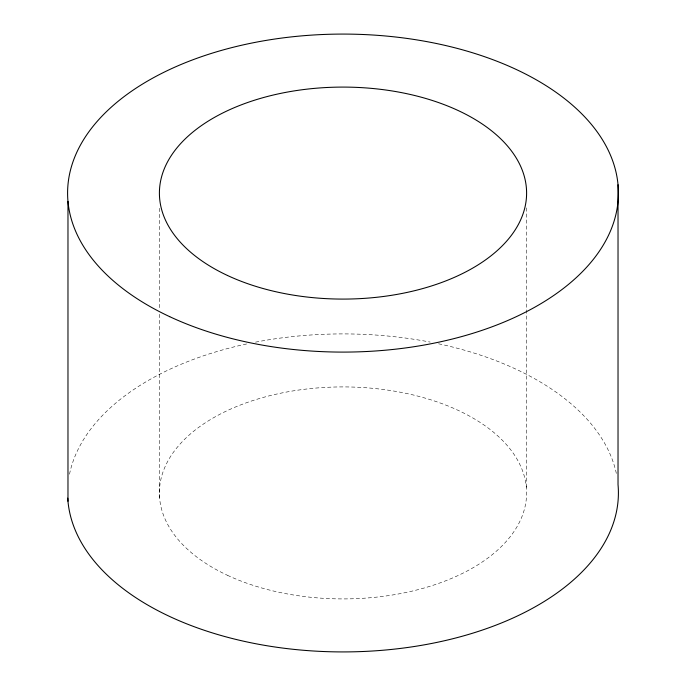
<?xml version="1.0" encoding="UTF-8"?>
<svg xmlns="http://www.w3.org/2000/svg" width="686" height="686" viewBox="0 0 686 686"><rect width="100%" height="100%" fill="white"/><g stroke="black" fill="none" stroke-linecap="round" stroke-linejoin="round"><path stroke-width="0.51" stroke-dasharray="3.43 2.57" d="M526.351 207.884L526.351 487.369M159.649 208.27L159.649 309.995M159.649 314.282L159.649 498.465M69.509 474.198A275.403 159.006 0 0 1 247.337 343.806M255.526 342.143A275.403 159.006 0 0 1 430.173 342.082M438.568 343.789A275.403 159.006 0 0 1 616.5 474.24M227.452 575.297A183.608 106.004 0 0 0 524.344 509.492A183.608 106.004 0 0 0 277.204 393.953A183.608 106.004 0 0 0 227.452 575.297"/><path stroke-width="1.03" d="M618.026 184.766L618.026 484.59A275.403 159.006 0 0 1 354.731 651.777A275.403 159.006 0 0 1 67.743 498.13M67.974 201.41L67.974 501.234M169.682 316.658A275.403 159.006 0 0 0 615.016 217.959A275.403 159.006 0 0 0 244.302 44.641A275.403 159.006 0 0 0 169.682 316.658M227.452 275.463A183.608 106.004 0 0 0 524.344 209.667A183.608 106.004 0 0 0 277.204 94.128A183.608 106.004 0 0 0 227.452 275.463"/></g></svg>
